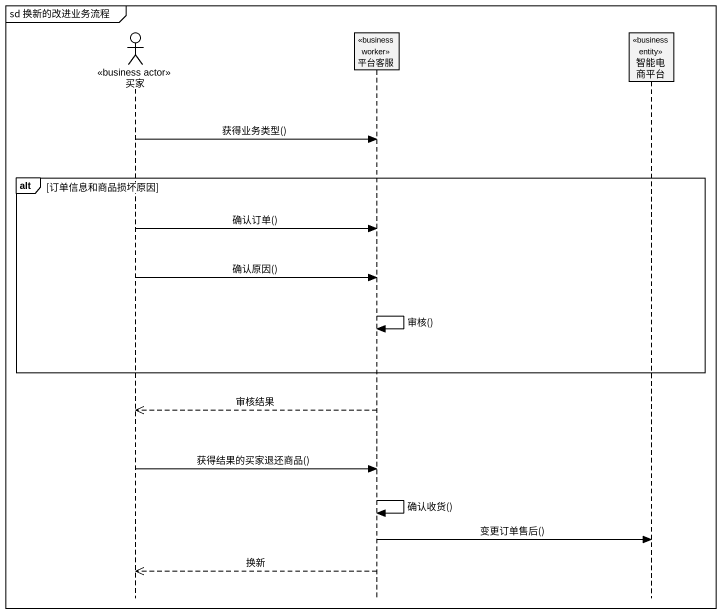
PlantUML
@startuml
mainframe sd 换新的改进业务流程
hide footbox
actor 买家 <<business actor>>
participant 平台客服 <<business worker>>
participant 智能电商平台 <<business entity>>

买家 -> 平台客服 : 获得业务类型()
alt 订单信息和商品损坏原因
  买家 -> 平台客服 : 确认订单()
  买家 -> 平台客服 : 确认原因()
  平台客服 -> 平台客服 : 审核()
end
平台客服 -->> 买家 : 审核结果
买家 -> 平台客服 : 获得结果的买家退还商品()
平台客服 -> 平台客服 : 确认收货()
平台客服 -> 智能电商平台 : 变更订单售后()
平台客服 -->> 买家 : 换新
@enduml
